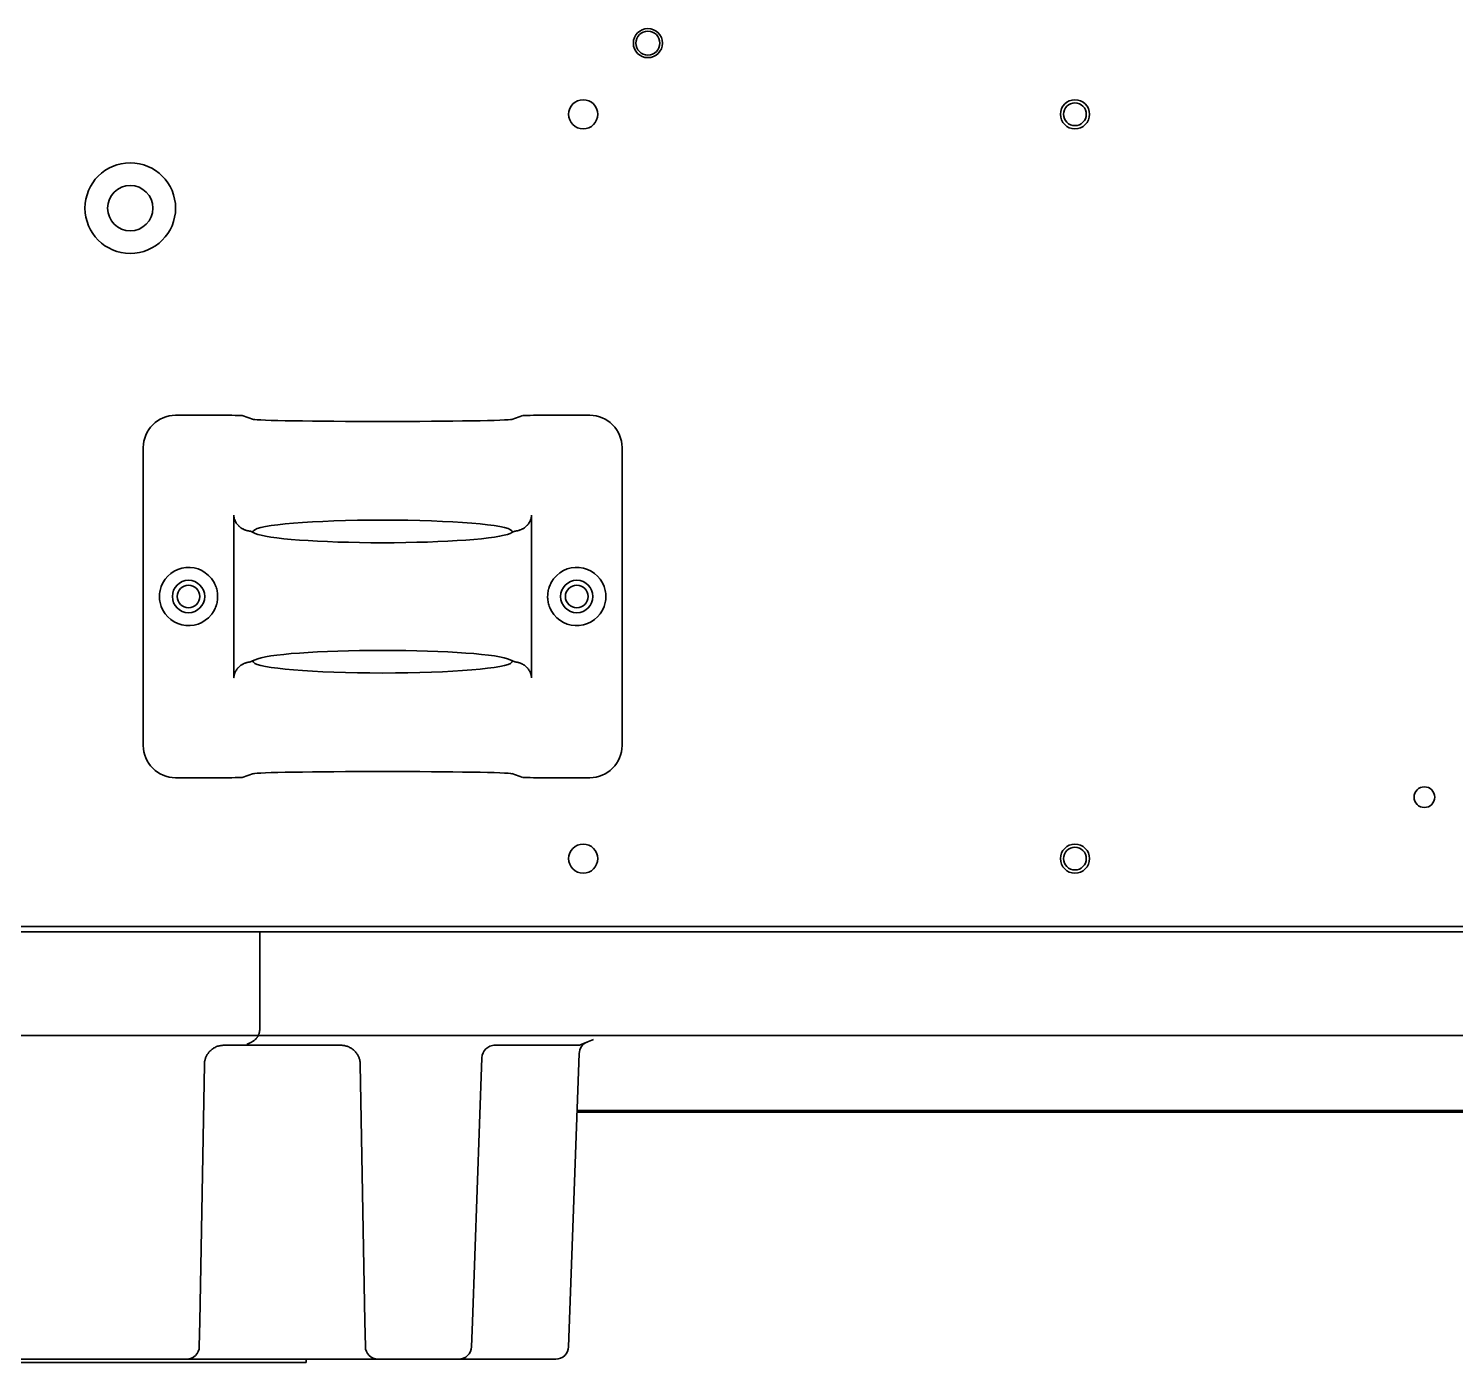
# Model space of a CAD drawing. Extents: x 5809 to 10669, y -850 to 3566.
# Drawn here: x 8787.3 to 9007.9, y 2362 to 2568.1 of the extents above; entities that cross this region are included whole.
import ezdxf

# ---------------------------------------------------------------- set-up
doc = ezdxf.new("R2010")
doc.units = 0
doc.header["$LTSCALE"] = 5
doc.layers.add('1', color=7, linetype='CONTINUOUS', true_color=0xffffff)

msp = doc.modelspace()

# ---------------------------------------------------------------- linework, layer by layer
at = {"layer": '1', "color": 7, "linetype": 'Continuous', "lineweight": 35}
for p, q in [((8816.89, 2508.33), (8810.08, 2508.33)), ((8822.1, 2507.7), (8820.38, 2508.27)), ((8863.76, 2508.27), (8862.05, 2507.7)), ((8874.07, 2508.33), (8867.26, 2508.33)), ((8805.07, 2457.32), (8805.07, 2503.33)), ((8879.07, 2457.32), (8879.07, 2503.33)), ((8819.05, 2492.91), (8819.05, 2467.74)), ((8865.09, 2467.74), (8865.09, 2492.91)), ((8821.77, 2490.39), (8821.98, 2490.28)), ((8822.1, 2490.48), (8821.98, 2490.28)), ((8821.98, 2490.28), (8822.38, 2490.08)), ((8861.77, 2490.08), (8862.16, 2490.28)), ((8862.05, 2490.48), (8862.16, 2490.28)), ((8862.16, 2490.28), (8862.38, 2490.39)), ((8821.77, 2470.27), (8821.98, 2470.37)), ((8821.98, 2470.37), (8822.38, 2470.57)), ((8822.1, 2470.17), (8821.98, 2470.37)), ((8861.77, 2470.57), (8862.16, 2470.37)), ((8862.05, 2470.17), (8862.16, 2470.37)), ((8862.16, 2470.37), (8862.38, 2470.27)), ((8816.89, 2452.33), (8810.08, 2452.33)), ((8822.1, 2452.96), (8820.38, 2452.38)), ((8863.76, 2452.38), (8862.05, 2452.96)), ((8874.07, 2452.33), (8867.26, 2452.33)), ((8641.87, 2429.33), (9189.27, 2429.33)), ((9189.27, 2428.53), (8641.87, 2428.53)), ((8823.07, 2428.53), (8823.07, 2415.5)), ((8823.07, 2415.5), (8823.07, 2413.5)), ((8823.07, 2413.5), (8823.07, 2413.45)), ((9189.27, 2412.53), (8643.92, 2412.53)), ((8817.52, 2411), (8835.62, 2411)), ((8872.08, 2411), (8859.26, 2411)), ((8874.65, 2411.91), (8872.86, 2411.15)), ((8855.96, 2368.29), (8857.42, 2409.07)), ((8872.44, 2409.72), (8870.82, 2364.43)), ((8814.52, 2408.05), (8813.81, 2368.32)), ((8839.33, 2368.32), (8838.62, 2408.05)), ((8872.12, 2400.93), (9189.27, 2400.93)), ((8872.12, 2400.68), (9186.77, 2400.68)), ((8813.81, 2368.32), (8813.74, 2364.46)), ((8839.4, 2364.46), (8839.33, 2368.32)), ((8855.82, 2364.43), (8855.96, 2368.29)), ((8811.74, 2362.5), (8698.42, 2362.5)), ((8816.68, 2362.5), (8841.4, 2362.5)), ((8830.26, 2362), (8830.26, 2362.5)), ((8853.82, 2362.5), (8841.4, 2362.5)), ((8853.82, 2362.5), (8857.82, 2362.5)), ((8868.82, 2362.5), (8857.82, 2362.5))]:
    msp.add_line(p, q, dxfattribs=at)
for centre, radius in [((8883.07, 2565.83), 2.25), ((8883.07, 2565.83), 1.85), ((8873.07, 2554.83), 2.25), ((8949.07, 2554.83), 2.25), ((8949.07, 2554.83), 1.75), ((8803.07, 2540.33), 7), ((8803.07, 2540.33), 3.5), ((8812.07, 2480.33), 2.5), ((8812.07, 2480.33), 1.75), ((8872.07, 2480.33), 2.5), ((8872.07, 2480.33), 1.75), ((9003.07, 2449.33), 1.6), ((9003.07, 2449.33), 1.6), ((8873.07, 2439.83), 2.25), ((8949.07, 2439.83), 2.25), ((8949.07, 2439.83), 1.75)]:
    msp.add_circle(centre, radius, dxfattribs=at)
for centre, radius, start, end in [((8812.07, 2480.33), 4.5, 38.3653, 168.0942), ((8872.07, 2480.33), 4.5, 11.9058, 141.6347), ((8812.07, 2480.33), 4.5, 191.9058, 321.6347), ((8872.07, 2480.33), 4.5, 218.3653, 348.0942), ((8859.42, 2409), 2, 90, 178), ((8874.44, 2409.65), 2, 112.9002, 178), ((8811.74, 2364.5), 2, 270, 359), ((8841.4, 2364.5), 2, 181, 270), ((8853.82, 2364.5), 2, 270, 358), ((8868.82, 2364.5), 2, 270, 358)]:
    msp.add_arc(centre, radius, start, end, dxfattribs=at)
for centre, major_axis, ratio, start_param, end_param in [((8810.08, 2503.33), (4.75, -1.58), 0.998478, 1.89276, 3.462643), ((8816.89, 2508.27), (3.5, 0), 0.017455, 0.05236, 1.570796), ((8842.07, 2507.72), (20, 0), 0.017455, 3.193953, 6.230825), ((8867.26, 2508.27), (3.5, 0), 0.017455, 1.570796, 3.089233), ((8874.07, 2503.33), (4.75, 1.58), 0.998478, 5.962135, 7.532018), ((8842.07, 2490.39), (20, 0), 0.087489, 0.05236, 3.089233), ((8821.61, 2493), (1.29, 2.16), 0.99484, 3.013643, 3.130824), ((8820.29, 2490.36), (1.5, 0), 0.087489, 0.174533, 0.565507), ((8842.07, 2490.39), (20, 0), 0.087489, 3.316126, 6.108652), ((8863.85, 2490.36), (-1.5, 0), 0.087489, 5.717678, 6.108652), ((8862.54, 2493), (1.29, -2.16), 0.99484, 0.010769, 0.127949), ((8820.29, 2470.29), (1.5, 0), 0.087489, 5.717678, 6.108652), ((8842.07, 2470.26), (20, 0), 0.087489, 3.193953, 6.230825), ((8842.07, 2470.26), (20, 0), 0.087489, 0.174533, 2.96706), ((8863.85, 2470.29), (-1.5, 0), 0.087489, 0.174533, 0.565507), ((8821.61, 2467.65), (-1.29, 2.16), 0.99484, 0.010769, 0.127949), ((8862.54, 2467.65), (-1.29, -2.16), 0.99484, 3.013643, 3.130824), ((8810.08, 2457.33), (-4.75, -1.58), 0.998478, 5.962135, 7.532018), ((8874.07, 2457.33), (-4.75, 1.58), 0.998478, 1.89276, 3.462643), ((8816.89, 2452.39), (3.5, 0), 0.017455, 4.712389, 6.230825), ((8842.07, 2452.94), (20, 0), 0.017455, 0.05236, 3.089233), ((8867.26, 2452.39), (3.5, 0), 0.017455, 3.193953, 4.712389), ((8872.08, 2413), (0, -2), 1, 0, 0.399684)]:
    msp.add_ellipse(centre, major_axis=major_axis, ratio=ratio, start_param=start_param, end_param=end_param, dxfattribs=at)
for points, knots in [([(8820.05, 2491.03), (8820.01, 2491.06), (8819.97, 2491.09), (8819.92, 2491.14), (8819.9, 2491.16), (8819.86, 2491.19), (8819.84, 2491.21), (8819.75, 2491.3), (8819.69, 2491.37), (8819.6, 2491.48), (8819.57, 2491.52), (8819.51, 2491.6), (8819.48, 2491.64), (8819.4, 2491.75), (8819.36, 2491.83), (8819.28, 2491.99), (8819.24, 2492.07), (8819.19, 2492.2), (8819.18, 2492.24), (8819.15, 2492.32), (8819.14, 2492.36), (8819.11, 2492.49), (8819.09, 2492.57), (8819.07, 2492.7), (8819.07, 2492.74), (8819.06, 2492.8), (8819.06, 2492.83), (8819.06, 2492.87), (8819.06, 2492.89), (8819.06, 2492.9), (8819.05, 2492.91)], [0, 0, 0, 0, 0.0625, 0.0625, 0.09375, 0.09375, 0.125, 0.125, 0.25, 0.25, 0.3125, 0.3125, 0.375, 0.375, 0.5, 0.5, 0.625, 0.625, 0.6875, 0.6875, 0.75, 0.75, 0.875, 0.875, 0.9375, 0.9375, 0.96875, 0.984375, 0.984375, 1, 1, 1, 1]), ([(8864.09, 2491.03), (8864.13, 2491.06), (8864.17, 2491.09), (8864.25, 2491.16), (8864.28, 2491.19), (8864.36, 2491.26), (8864.39, 2491.3), (8864.44, 2491.35), (8864.46, 2491.37), (8864.49, 2491.41), (8864.5, 2491.43), (8864.58, 2491.52), (8864.64, 2491.6), (8864.74, 2491.75), (8864.79, 2491.83), (8864.84, 2491.93), (8864.85, 2491.95), (8864.87, 2492), (8864.9, 2492.06), (8864.92, 2492.12), (8864.97, 2492.24), (8865, 2492.32), (8865.04, 2492.49), (8865.06, 2492.57), (8865.07, 2492.7), (8865.08, 2492.74), (8865.08, 2492.8), (8865.09, 2492.83), (8865.09, 2492.87), (8865.09, 2492.89), (8865.09, 2492.9), (8865.09, 2492.91)], [0, 0, 0, 0, 0.0625, 0.0625, 0.125, 0.125, 0.1875, 0.1875, 0.21875, 0.21875, 0.25, 0.25, 0.375, 0.375, 0.5, 0.5, 0.53125, 0.53125, 0.5625, 0.625, 0.625, 0.75, 0.75, 0.875, 0.875, 0.9375, 0.9375, 0.96875, 0.984375, 0.984375, 1, 1, 1, 1]), ([(8821.56, 2490.43), (8821.52, 2490.44), (8821.49, 2490.44), (8821.4, 2490.46), (8821.36, 2490.46), (8821.28, 2490.48), (8821.26, 2490.48), (8821.21, 2490.49), (8821.18, 2490.5), (8821.1, 2490.52), (8821.05, 2490.53), (8820.96, 2490.56), (8820.92, 2490.57), (8820.88, 2490.59), (8820.85, 2490.6), (8820.83, 2490.6), (8820.76, 2490.63), (8820.7, 2490.65), (8820.58, 2490.7), (8820.52, 2490.73), (8820.44, 2490.78), (8820.41, 2490.79), (8820.35, 2490.83), (8820.32, 2490.84), (8820.29, 2490.86)], [0, 0, 0, 0, 0.125, 0.125, 0.25, 0.25, 0.3125, 0.3125, 0.375, 0.375, 0.5, 0.5, 0.5625, 0.59375, 0.59375, 0.625, 0.625, 0.75, 0.75, 0.875, 0.875, 0.9375, 0.9375, 1, 1, 1, 1]), ([(8863.85, 2490.86), (8863.8, 2490.83), (8863.74, 2490.79), (8863.62, 2490.73), (8863.56, 2490.71), (8863.48, 2490.67), (8863.45, 2490.65), (8863.4, 2490.64), (8863.39, 2490.63), (8863.36, 2490.62), (8863.28, 2490.59), (8863.21, 2490.57), (8863.1, 2490.53), (8863.04, 2490.52), (8862.98, 2490.5), (8862.96, 2490.5), (8862.94, 2490.49), (8862.9, 2490.49), (8862.86, 2490.48), (8862.79, 2490.46), (8862.75, 2490.46), (8862.68, 2490.45), (8862.66, 2490.44), (8862.62, 2490.44), (8862.6, 2490.44), (8862.59, 2490.43)], [0, 0, 0, 0, 0.125, 0.125, 0.25, 0.25, 0.3125, 0.3125, 0.34375, 0.34375, 0.375, 0.5, 0.5, 0.625, 0.625, 0.65625, 0.65625, 0.6875, 0.75, 0.75, 0.875, 0.875, 0.9375, 0.9375, 1, 1, 1, 1]), ([(8807.67, 2479.4), (8807.64, 2479.55), (8807.61, 2479.7), (8807.58, 2480.01), (8807.57, 2480.17), (8807.57, 2480.48), (8807.58, 2480.64), (8807.61, 2480.95), (8807.64, 2481.1), (8807.67, 2481.25)], [0, 0, 0, 0, 0.25, 0.25, 0.5, 0.5, 0.75, 0.75, 1, 1, 1, 1]), ([(8815.6, 2483.12), (8815.68, 2483.02), (8815.75, 2482.92), (8815.89, 2482.71), (8815.96, 2482.6), (8816.08, 2482.38), (8816.13, 2482.27), (8816.21, 2482.1), (8816.23, 2482.04), (8816.28, 2481.92), (8816.3, 2481.86), (8816.36, 2481.69), (8816.4, 2481.57), (8816.46, 2481.32), (8816.49, 2481.2), (8816.53, 2480.96), (8816.55, 2480.83), (8816.56, 2480.64), (8816.57, 2480.58), (8816.57, 2480.45), (8816.57, 2480.39), (8816.57, 2480.2), (8816.57, 2480.07), (8816.55, 2479.82), (8816.53, 2479.7), (8816.49, 2479.45), (8816.46, 2479.33), (8816.42, 2479.14), (8816.4, 2479.08), (8816.36, 2478.96), (8816.34, 2478.9), (8816.28, 2478.73), (8816.24, 2478.61), (8816.13, 2478.38), (8816.08, 2478.27), (8815.96, 2478.05), (8815.89, 2477.95), (8815.79, 2477.79), (8815.75, 2477.74), (8815.68, 2477.63), (8815.64, 2477.58), (8815.6, 2477.53)], [0, 0, 0, 0, 0.0625, 0.0625, 0.125, 0.125, 0.1875, 0.1875, 0.21875, 0.21875, 0.25, 0.25, 0.3125, 0.3125, 0.375, 0.375, 0.4375, 0.4375, 0.46875, 0.46875, 0.5, 0.5, 0.5625, 0.5625, 0.625, 0.625, 0.6875, 0.6875, 0.71875, 0.71875, 0.75, 0.75, 0.8125, 0.8125, 0.875, 0.875, 0.9375, 0.9375, 0.96875, 0.96875, 1, 1, 1, 1]), ([(8868.54, 2477.53), (8868.47, 2477.63), (8868.39, 2477.74), (8868.25, 2477.95), (8868.19, 2478.05), (8868.07, 2478.27), (8868.01, 2478.38), (8867.94, 2478.55), (8867.91, 2478.61), (8867.87, 2478.73), (8867.84, 2478.79), (8867.78, 2478.97), (8867.75, 2479.09), (8867.68, 2479.33), (8867.66, 2479.45), (8867.62, 2479.7), (8867.6, 2479.82), (8867.58, 2480.01), (8867.58, 2480.07), (8867.57, 2480.2), (8867.57, 2480.26), (8867.57, 2480.46), (8867.58, 2480.58), (8867.6, 2480.83), (8867.62, 2480.96), (8867.66, 2481.2), (8867.68, 2481.33), (8867.73, 2481.51), (8867.75, 2481.57), (8867.78, 2481.69), (8867.8, 2481.75), (8867.86, 2481.93), (8867.91, 2482.04), (8868.01, 2482.27), (8868.07, 2482.38), (8868.19, 2482.6), (8868.25, 2482.7), (8868.36, 2482.86), (8868.39, 2482.91), (8868.47, 2483.02), (8868.5, 2483.07), (8868.54, 2483.12)], [0, 0, 0, 0, 0.0625, 0.0625, 0.125, 0.125, 0.1875, 0.1875, 0.21875, 0.21875, 0.25, 0.25, 0.3125, 0.3125, 0.375, 0.375, 0.4375, 0.4375, 0.46875, 0.46875, 0.5, 0.5, 0.5625, 0.5625, 0.625, 0.625, 0.6875, 0.6875, 0.71875, 0.71875, 0.75, 0.75, 0.8125, 0.8125, 0.875, 0.875, 0.9375, 0.9375, 0.96875, 0.96875, 1, 1, 1, 1]), ([(8876.48, 2481.25), (8876.51, 2481.1), (8876.53, 2480.95), (8876.56, 2480.64), (8876.57, 2480.48), (8876.57, 2480.17), (8876.56, 2480.01), (8876.53, 2479.7), (8876.51, 2479.55), (8876.48, 2479.4)], [0, 0, 0, 0, 0.25, 0.25, 0.5, 0.5, 0.75, 0.75, 1, 1, 1, 1]), ([(8820.29, 2469.79), (8820.35, 2469.83), (8820.41, 2469.86), (8820.52, 2469.92), (8820.58, 2469.95), (8820.67, 2469.99), (8820.7, 2470), (8820.74, 2470.02), (8820.76, 2470.02), (8820.79, 2470.03), (8820.86, 2470.06), (8820.93, 2470.08), (8821.05, 2470.12), (8821.1, 2470.13), (8821.17, 2470.15), (8821.18, 2470.15), (8821.21, 2470.16), (8821.25, 2470.17), (8821.28, 2470.17), (8821.36, 2470.19), (8821.4, 2470.2), (8821.46, 2470.21), (8821.48, 2470.21), (8821.52, 2470.21), (8821.54, 2470.22), (8821.56, 2470.22)], [0, 0, 0, 0, 0.125, 0.125, 0.25, 0.25, 0.3125, 0.3125, 0.34375, 0.34375, 0.375, 0.5, 0.5, 0.625, 0.625, 0.65625, 0.65625, 0.6875, 0.75, 0.75, 0.875, 0.875, 0.9375, 0.9375, 1, 1, 1, 1]), ([(8862.59, 2470.22), (8862.62, 2470.21), (8862.66, 2470.21), (8862.74, 2470.2), (8862.79, 2470.19), (8862.86, 2470.17), (8862.89, 2470.17), (8862.94, 2470.16), (8862.96, 2470.15), (8863.04, 2470.13), (8863.1, 2470.12), (8863.18, 2470.09), (8863.22, 2470.08), (8863.27, 2470.07), (8863.3, 2470.06), (8863.31, 2470.05), (8863.39, 2470.02), (8863.44, 2470), (8863.56, 2469.95), (8863.62, 2469.92), (8863.71, 2469.87), (8863.74, 2469.86), (8863.8, 2469.83), (8863.82, 2469.81), (8863.85, 2469.79)], [0, 0, 0, 0, 0.125, 0.125, 0.25, 0.25, 0.3125, 0.3125, 0.375, 0.375, 0.5, 0.5, 0.5625, 0.59375, 0.59375, 0.625, 0.625, 0.75, 0.75, 0.875, 0.875, 0.9375, 0.9375, 1, 1, 1, 1]), ([(8820.05, 2469.62), (8820.01, 2469.59), (8819.97, 2469.56), (8819.9, 2469.49), (8819.86, 2469.46), (8819.79, 2469.39), (8819.76, 2469.35), (8819.71, 2469.3), (8819.69, 2469.28), (8819.66, 2469.24), (8819.64, 2469.22), (8819.56, 2469.13), (8819.51, 2469.05), (8819.41, 2468.9), (8819.36, 2468.82), (8819.31, 2468.72), (8819.3, 2468.7), (8819.28, 2468.66), (8819.25, 2468.6), (8819.22, 2468.53), (8819.18, 2468.41), (8819.15, 2468.33), (8819.11, 2468.16), (8819.09, 2468.08), (8819.07, 2467.95), (8819.07, 2467.91), (8819.06, 2467.85), (8819.06, 2467.82), (8819.06, 2467.79), (8819.06, 2467.76), (8819.06, 2467.75), (8819.05, 2467.74)], [0, 0, 0, 0, 0.0625, 0.0625, 0.125, 0.125, 0.1875, 0.1875, 0.21875, 0.21875, 0.25, 0.25, 0.375, 0.375, 0.5, 0.5, 0.53125, 0.53125, 0.5625, 0.625, 0.625, 0.75, 0.75, 0.875, 0.875, 0.9375, 0.9375, 0.96875, 0.984375, 0.984375, 1, 1, 1, 1]), ([(8865.09, 2467.74), (8865.09, 2467.75), (8865.09, 2467.76), (8865.09, 2467.79), (8865.09, 2467.82), (8865.08, 2467.85), (8865.08, 2467.91), (8865.07, 2467.95), (8865.06, 2468.08), (8865.04, 2468.16), (8865, 2468.33), (8864.97, 2468.41), (8864.92, 2468.53), (8864.9, 2468.6), (8864.87, 2468.66), (8864.85, 2468.7), (8864.84, 2468.72), (8864.79, 2468.82), (8864.74, 2468.9), (8864.64, 2469.05), (8864.58, 2469.13), (8864.5, 2469.22), (8864.49, 2469.24), (8864.46, 2469.28), (8864.44, 2469.3), (8864.39, 2469.35), (8864.36, 2469.39), (8864.28, 2469.46), (8864.25, 2469.49), (8864.17, 2469.56), (8864.13, 2469.59), (8864.09, 2469.62)], [0, 0, 0, 0, 0.015625, 0.015625, 0.03125, 0.0625, 0.0625, 0.125, 0.125, 0.25, 0.25, 0.375, 0.375, 0.4375, 0.46875, 0.46875, 0.5, 0.5, 0.625, 0.625, 0.75, 0.75, 0.78125, 0.78125, 0.8125, 0.8125, 0.875, 0.875, 0.9375, 0.9375, 1, 1, 1, 1]), ([(8823.07, 2413.45), (8823.07, 2413.38), (8823.07, 2413.31), (8823.05, 2413.17), (8823.03, 2413.04), (8823, 2412.91), (8822.97, 2412.81), (8822.96, 2412.77), (8822.94, 2412.71), (8822.92, 2412.68), (8822.88, 2412.58), (8822.82, 2412.46), (8822.75, 2412.34), (8822.7, 2412.25), (8822.68, 2412.22), (8822.63, 2412.17), (8822.61, 2412.14), (8822.55, 2412.06), (8822.5, 2412.01), (8822.45, 2411.96)], [0, 0, 0, 0, 0.125, 0.125, 0.25, 0.375, 0.375, 0.4375, 0.4375, 0.5, 0.5, 0.625, 0.75, 0.75, 0.8125, 0.8125, 0.875, 0.875, 1, 1, 1, 1]), ([(8822.45, 2411.96), (8822.4, 2411.91), (8822.35, 2411.86), (8822.24, 2411.77), (8822.19, 2411.73), (8822.08, 2411.65), (8822.02, 2411.61), (8821.94, 2411.56), (8821.91, 2411.54), (8821.85, 2411.5), (8821.82, 2411.49), (8821.73, 2411.44), (8821.67, 2411.41), (8821.55, 2411.35), (8821.49, 2411.32), (8821.37, 2411.27), (8821.31, 2411.25), (8821.22, 2411.21), (8821.18, 2411.2), (8821.13, 2411.18), (8821.1, 2411.17), (8821.09, 2411.17), (8821.07, 2411.16)], [0, 0, 0, 0, 0.125, 0.125, 0.25, 0.25, 0.375, 0.375, 0.4375, 0.4375, 0.5, 0.5, 0.625, 0.625, 0.75, 0.75, 0.875, 0.875, 0.9375, 0.96875, 0.96875, 1, 1, 1, 1]), ([(8835.62, 2411), (8835.68, 2411), (8835.82, 2410.99), (8836.05, 2410.97), (8836.31, 2410.92), (8836.58, 2410.84), (8836.84, 2410.74), (8837.1, 2410.61), (8837.35, 2410.46), (8837.57, 2410.28), (8837.77, 2410.1), (8837.95, 2409.9), (8838.1, 2409.69), (8838.23, 2409.48), (8838.34, 2409.27), (8838.43, 2409.06), (8838.5, 2408.85), (8838.55, 2408.65), (8838.59, 2408.45), (8838.61, 2408.27), (8838.62, 2408.13), (8838.62, 2408.06), (8838.62, 2408.05)], [0, 0, 0, 0, 0.031054, 0.080278, 0.132341, 0.187441, 0.244864, 0.304127, 0.364442, 0.424828, 0.484399, 0.542742, 0.599867, 0.655628, 0.709867, 0.762422, 0.81303, 0.861248, 0.90687, 0.950258, 0.992093, 1, 1, 1, 1]), ([(8830.26, 2362), (8830.26, 2362), (8828.77, 2362), (8825.24, 2362), (8821.64, 2362), (8817.38, 2362), (8812.65, 2362), (8808.47, 2362), (8805.03, 2362), (8802.4, 2362), (8799.68, 2362), (8795.78, 2362), (8790.52, 2362), (8783.79, 2362), (8774.05, 2362), (8761.56, 2362), (8747.25, 2362), (8734.97, 2362), (8725.85, 2362), (8721.31, 2362), (8720.02, 2362), (8719.87, 2362)], [0, 0, 0, 0, 0.05506, 0.087548, 0.12378, 0.163239, 0.205024, 0.248102, 0.269814, 0.291486, 0.313707, 0.337132, 0.387488, 0.442171, 0.500456, 0.62316, 0.74382, 0.849676, 0.932388, 0.991673, 1, 1, 1, 1]), ([(8811.74, 2362.5), (8811.74, 2362.5), (8811.74, 2362.5), (8811.74, 2362.5), (8811.75, 2362.5), (8811.75, 2362.5), (8811.75, 2362.5), (8811.75, 2362.5), (8811.75, 2362.5), (8811.75, 2362.5), (8811.76, 2362.5), (8811.77, 2362.5), (8811.78, 2362.5), (8811.81, 2362.5), (8811.85, 2362.5), (8811.9, 2362.5), (8811.96, 2362.5), (8812.01, 2362.5), (8812.08, 2362.5), (8812.14, 2362.5), (8812.22, 2362.5), (8812.31, 2362.5), (8812.4, 2362.5), (8812.5, 2362.5), (8812.6, 2362.5), (8812.71, 2362.5), (8812.83, 2362.5), (8812.95, 2362.5), (8813.08, 2362.5), (8813.25, 2362.5), (8813.46, 2362.5), (8813.72, 2362.5), (8813.98, 2362.5), (8814.21, 2362.5), (8814.43, 2362.5), (8814.65, 2362.5), (8814.87, 2362.5), (8815.1, 2362.5), (8815.32, 2362.5), (8815.55, 2362.5), (8815.72, 2362.5), (8815.83, 2362.5), (8815.89, 2362.5), (8815.96, 2362.5), (8816.02, 2362.5), (8816.08, 2362.5), (8816.14, 2362.5), (8816.2, 2362.5), (8816.26, 2362.5), (8816.32, 2362.5), (8816.38, 2362.5), (8816.44, 2362.5), (8816.5, 2362.5), (8816.56, 2362.5), (8816.62, 2362.5), (8816.66, 2362.5), (8816.68, 2362.5)], [0, 0, 0, 0, 0.031098, 0.040331, 0.048995, 0.057089, 0.064612, 0.071563, 0.07794, 0.083743, 0.088971, 0.114152, 0.142353, 0.173584, 0.214456, 0.250699, 0.282289, 0.309206, 0.331431, 0.358362, 0.384827, 0.410826, 0.436362, 0.461435, 0.486047, 0.510197, 0.533886, 0.557116, 0.579886, 0.602197, 0.642728, 0.681043, 0.717117, 0.744023, 0.770117, 0.795387, 0.819823, 0.844092, 0.867634, 0.890432, 0.912471, 0.918419, 0.924352, 0.93027, 0.936173, 0.942059, 0.94793, 0.953785, 0.959623, 0.965444, 0.971248, 0.977034, 0.982803, 0.988554, 0.994286, 1, 1, 1, 1])]:
    msp.add_open_spline(points, degree=3, knots=knots, dxfattribs=at)
msp.add_open_spline([(8814.52, 2408.05), (8814.52, 2408.1), (8814.53, 2408.22), (8814.54, 2408.39), (8814.57, 2408.57), (8814.62, 2408.76), (8814.67, 2408.95), (8814.75, 2409.15), (8814.84, 2409.35), (8814.95, 2409.55), (8815.08, 2409.75), (8815.23, 2409.94), (8815.4, 2410.13), (8815.6, 2410.3), (8815.81, 2410.47), (8816.04, 2410.61), (8816.29, 2410.74), (8816.54, 2410.84), (8816.8, 2410.91), (8817.05, 2410.96), (8817.29, 2410.99), (8817.44, 2411), (8817.52, 2411)], degree=3, dxfattribs=at)

doc.saveas('drawing.dxf')
